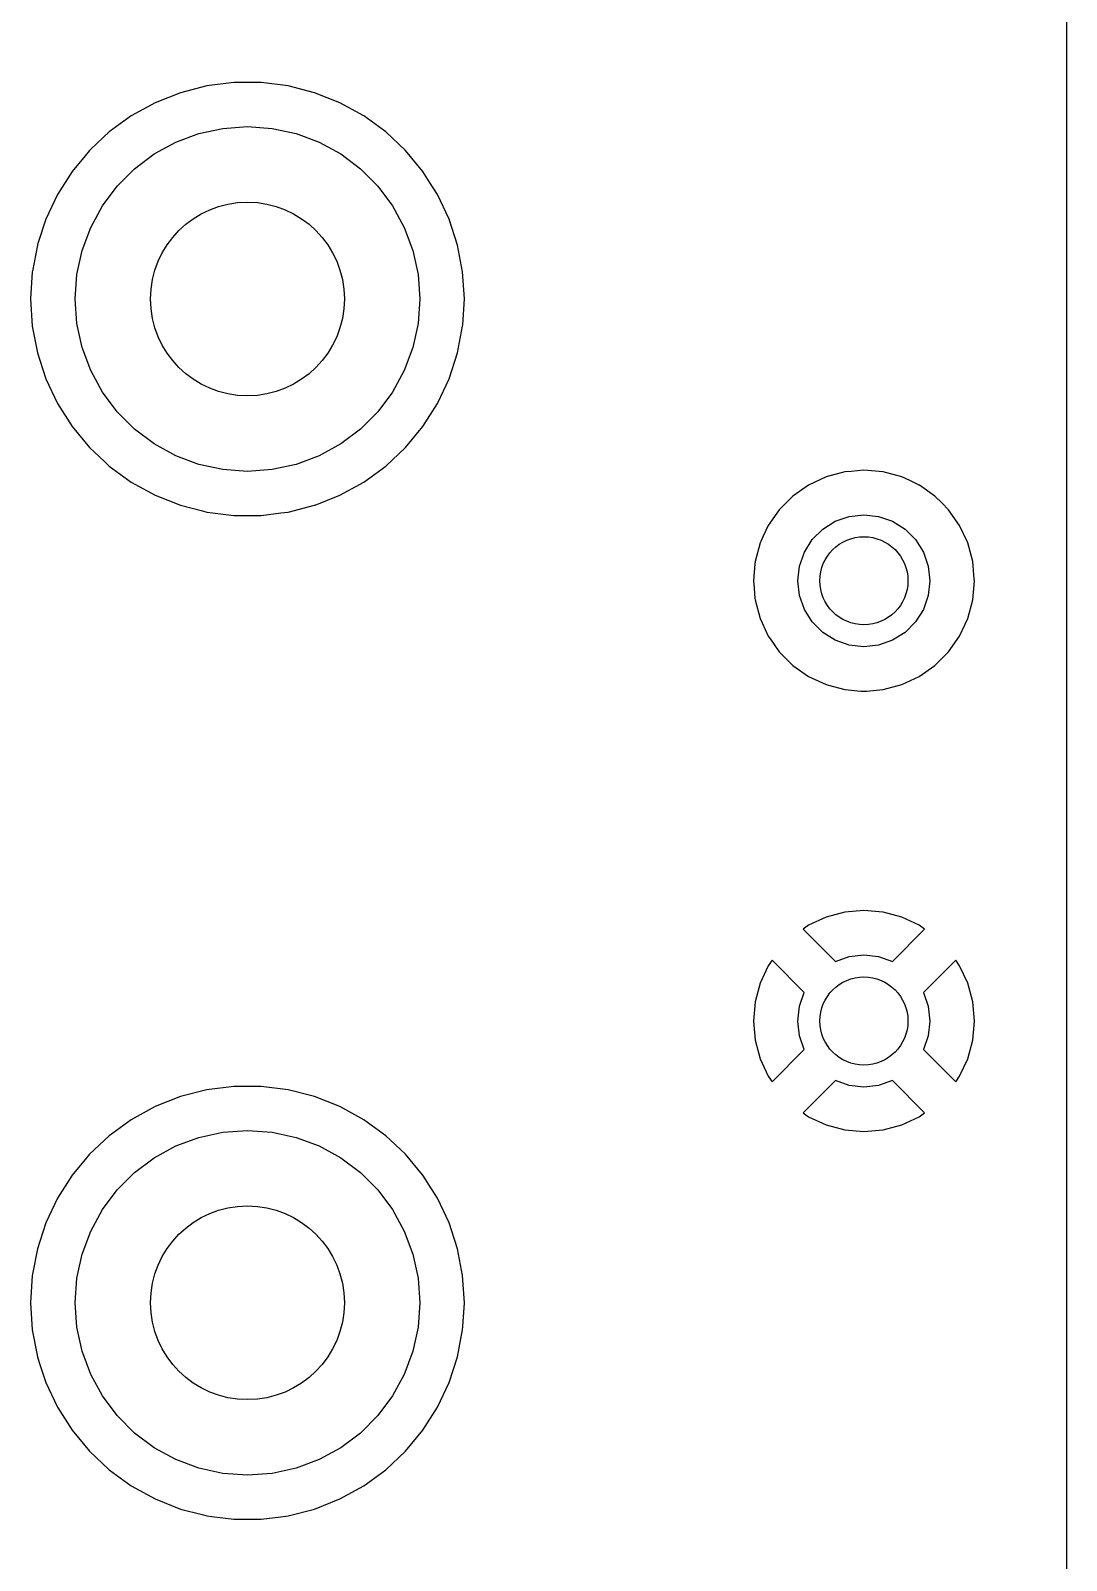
# Model space of a CAD drawing. Extents: x 2.85 to 10.26, y -4.55 to -2.42.
# Drawn here: x 9.793 to 10.256, y -3.462 to -2.778 of the extents above; entities that cross this region are included whole.
import ezdxf

# ---------------------------------------------------------------- set-up
doc = ezdxf.new("R2010")
doc.units = 0
doc.header["$MEASUREMENT"] = 0
doc.layers.add('BLACK', color=7, linetype='CONTINUOUS')

msp = doc.modelspace()

# ---------------------------------------------------------------- linework, layer by layer
at = {"layer": 'BLACK', "linetype": 'CONTINUOUS'}
for p, q in [((10.25589, -2.62985), (10.25589, -4.40933)), ((9.87159, -2.80239), (9.8598, -2.80542)), ((9.8716, -2.80239), (9.87159, -2.80239)), ((9.88367, -2.80087), (9.8716, -2.80239)), ((9.88368, -2.80087), (9.88367, -2.80087)), ((9.89585, -2.80087), (9.88368, -2.80087)), ((9.90793, -2.80239), (9.89585, -2.80087)), ((9.89585, -2.80087), (9.89585, -2.80087)), ((9.91973, -2.80542), (9.90793, -2.80239)), ((9.90793, -2.80239), (9.90793, -2.80239)), ((9.84848, -2.8099), (9.83781, -2.81577)), ((9.8598, -2.80542), (9.84848, -2.8099)), ((9.84848, -2.8099), (9.84848, -2.8099)), ((9.8598, -2.80542), (9.8598, -2.80542)), ((9.93105, -2.8099), (9.91973, -2.80542)), ((9.91973, -2.80542), (9.91973, -2.80542)), ((9.94172, -2.81577), (9.93105, -2.8099)), ((9.93105, -2.8099), (9.93105, -2.8099)), ((9.93105, -2.8099), (9.93105, -2.8099)), ((9.93105, -2.8099), (9.93105, -2.8099)), ((9.83781, -2.81577), (9.82796, -2.82293)), ((9.83781, -2.81577), (9.83781, -2.81577)), ((9.95157, -2.82293), (9.94172, -2.81577)), ((9.94172, -2.81577), (9.94172, -2.81577)), ((9.94172, -2.81577), (9.94172, -2.81577)), ((9.82796, -2.82293), (9.81967, -2.83071)), ((9.82796, -2.82293), (9.82796, -2.82293)), ((9.85775, -2.82754), (9.86805, -2.82369)), ((9.86805, -2.82369), (9.8788, -2.82136)), ((9.8788, -2.82136), (9.88976, -2.82057)), ((9.88976, -2.82057), (9.90073, -2.82136)), ((9.90073, -2.82136), (9.91148, -2.82369)), ((9.91148, -2.82369), (9.92178, -2.82754)), ((9.96045, -2.83126), (9.95157, -2.82293)), ((9.95157, -2.82293), (9.95157, -2.82293)), ((9.95157, -2.82293), (9.95157, -2.82293)), ((9.81908, -2.83126), (9.81717, -2.83357)), ((9.81967, -2.83071), (9.81908, -2.83126)), ((9.8481, -2.8328), (9.85775, -2.82754)), ((9.92178, -2.82754), (9.93143, -2.8328)), ((9.96815, -2.84057), (9.96045, -2.83126)), ((9.81717, -2.83357), (9.81132, -2.84064)), ((9.8393, -2.83939), (9.8481, -2.8328)), ((9.93143, -2.8328), (9.94023, -2.83939)), ((9.81132, -2.84064), (9.80479, -2.85093)), ((9.83152, -2.84717), (9.8393, -2.83939)), ((9.94023, -2.83939), (9.94801, -2.84717)), ((9.96821, -2.84064), (9.96815, -2.84057)), ((9.97118, -2.84533), (9.96821, -2.84064)), ((9.97473, -2.85093), (9.97118, -2.84533)), ((9.80479, -2.85093), (9.79961, -2.86194)), ((9.80479, -2.85093), (9.80479, -2.85093)), ((9.80479, -2.85093), (9.80479, -2.85093)), ((9.82493, -2.85597), (9.83152, -2.84717)), ((9.94801, -2.84717), (9.9546, -2.85597)), ((9.97992, -2.86194), (9.97473, -2.85093)), ((9.81966, -2.86562), (9.82493, -2.85597)), ((9.9546, -2.85597), (9.95987, -2.86562)), ((9.79961, -2.86194), (9.79609, -2.87277)), ((9.79961, -2.86194), (9.79961, -2.86194)), ((9.79961, -2.86194), (9.79961, -2.86194)), ((9.81582, -2.87593), (9.81966, -2.86562)), ((9.95987, -2.86562), (9.96371, -2.87593)), ((9.98368, -2.87352), (9.97992, -2.86194)), ((9.79609, -2.87277), (9.79585, -2.87352)), ((9.79585, -2.87352), (9.79361, -2.88524)), ((9.81348, -2.88667), (9.81582, -2.87593)), ((9.96371, -2.87593), (9.96605, -2.88667)), ((9.98596, -2.88549), (9.98368, -2.87352)), ((9.79357, -2.88549), (9.7928, -2.89764)), ((9.79361, -2.88524), (9.79357, -2.88549)), ((9.79357, -2.88549), (9.79357, -2.88549)), ((9.98673, -2.89764), (9.98596, -2.88549)), ((9.98596, -2.88549), (9.98596, -2.88549)), ((9.98596, -2.88549), (9.98596, -2.88549)), ((9.8127, -2.89764), (9.81348, -2.88667)), ((9.96605, -2.88667), (9.96683, -2.89764)), ((9.7928, -2.89764), (9.79357, -2.90979)), ((9.7928, -2.89764), (9.7928, -2.89764)), ((9.81348, -2.90861), (9.8127, -2.89764)), ((9.96683, -2.89764), (9.96605, -2.90861)), ((9.986, -2.90919), (9.98673, -2.89764)), ((9.98673, -2.89764), (9.98673, -2.89764)), ((9.79357, -2.90979), (9.79357, -2.90979)), ((9.79357, -2.90979), (9.79357, -2.90979)), ((9.79357, -2.90979), (9.79357, -2.90979)), ((9.79357, -2.90979), (9.79585, -2.92175)), ((9.81582, -2.91935), (9.81348, -2.90861)), ((9.96605, -2.90861), (9.96371, -2.91935)), ((9.98368, -2.92175), (9.98596, -2.90979)), ((9.98596, -2.90979), (9.986, -2.90919)), ((9.81966, -2.92965), (9.81582, -2.91935)), ((9.96371, -2.91935), (9.95987, -2.92965)), ((9.79585, -2.92175), (9.7969, -2.92498)), ((9.7969, -2.92498), (9.79961, -2.93333)), ((9.97992, -2.93333), (9.98368, -2.92175)), ((9.79961, -2.93333), (9.79961, -2.93333)), ((9.79961, -2.93333), (9.79961, -2.93333)), ((9.79961, -2.93333), (9.80479, -2.94435)), ((9.82493, -2.9393), (9.81966, -2.92965)), ((9.95987, -2.92965), (9.9546, -2.9393)), ((9.97473, -2.94435), (9.97992, -2.93333)), ((9.83152, -2.94811), (9.82493, -2.9393)), ((9.9546, -2.9393), (9.94801, -2.94811)), ((9.80479, -2.94435), (9.80479, -2.94435)), ((9.80479, -2.94435), (9.80479, -2.94435)), ((9.80479, -2.94435), (9.81132, -2.95463)), ((9.8393, -2.95588), (9.83152, -2.94811)), ((9.94801, -2.94811), (9.94023, -2.95588)), ((9.96821, -2.95463), (9.97473, -2.94435)), ((9.81132, -2.95463), (9.81132, -2.95463)), ((9.81132, -2.95463), (9.81132, -2.95463)), ((9.81132, -2.95463), (9.81908, -2.96401)), ((9.96045, -2.96401), (9.96821, -2.95463)), ((9.8481, -2.96247), (9.8393, -2.95588)), ((9.94023, -2.95588), (9.93143, -2.96247)), ((9.81908, -2.96401), (9.82585, -2.97037)), ((9.85775, -2.96774), (9.8481, -2.96247)), ((9.86805, -2.97158), (9.85775, -2.96774)), ((9.92178, -2.96774), (9.91148, -2.97158)), ((9.93143, -2.96247), (9.92178, -2.96774)), ((9.95157, -2.97235), (9.96045, -2.96401)), ((9.82585, -2.97037), (9.82796, -2.97235)), ((9.82796, -2.97235), (9.82796, -2.97235)), ((9.82796, -2.97235), (9.83781, -2.97951)), ((9.8788, -2.97392), (9.86805, -2.97158)), ((9.88976, -2.9747), (9.8788, -2.97392)), ((9.90073, -2.97392), (9.88976, -2.9747)), ((9.91148, -2.97158), (9.90073, -2.97392)), ((9.94172, -2.97951), (9.95157, -2.97235)), ((10.15677, -2.97495), (10.14845, -2.97718)), ((10.15963, -2.9747), (10.15677, -2.97495)), ((10.15677, -2.97495), (10.15677, -2.97495)), ((10.16535, -2.9742), (10.15963, -2.9747)), ((10.17394, -2.97495), (10.16535, -2.9742)), ((10.16535, -2.9742), (10.16535, -2.9742)), ((10.18226, -2.97718), (10.17394, -2.97495)), ((9.83781, -2.97951), (9.83781, -2.97951)), ((9.83781, -2.97951), (9.83781, -2.97951)), ((9.83781, -2.97951), (9.84848, -2.98537)), ((9.93105, -2.98537), (9.94172, -2.97951)), ((10.14064, -2.98082), (10.13359, -2.98576)), ((10.14845, -2.97718), (10.14064, -2.98082)), ((10.14064, -2.98082), (10.14064, -2.98082)), ((10.14845, -2.97718), (10.14845, -2.97718)), ((10.18586, -2.97886), (10.18226, -2.97718)), ((10.18226, -2.97718), (10.18226, -2.97718)), ((10.18226, -2.97718), (10.18226, -2.97718)), ((10.19006, -2.98082), (10.18586, -2.97886)), ((10.19017, -2.9809), (10.19006, -2.98082)), ((10.19712, -2.98576), (10.19017, -2.9809)), ((9.84848, -2.98537), (9.84848, -2.98537)), ((9.84848, -2.98537), (9.84848, -2.98537)), ((9.84848, -2.98537), (9.84848, -2.98537)), ((9.84848, -2.98537), (9.8598, -2.98986)), ((9.91999, -2.98975), (9.93105, -2.98537)), ((9.93105, -2.98537), (9.93105, -2.98537)), ((9.93105, -2.98537), (9.93105, -2.98537)), ((9.93105, -2.98537), (9.93105, -2.98537)), ((10.13359, -2.98576), (10.1275, -2.99186)), ((10.20033, -2.98897), (10.19712, -2.98576)), ((10.20321, -2.99186), (10.20033, -2.98897)), ((9.8598, -2.98986), (9.8598, -2.98986)), ((9.8598, -2.98986), (9.86968, -2.99239)), ((9.86968, -2.99239), (9.87159, -2.99288)), ((9.87159, -2.99288), (9.87413, -2.9932)), ((9.87413, -2.9932), (9.88367, -2.99441)), ((9.88367, -2.99441), (9.88368, -2.99441)), ((9.88368, -2.99441), (9.88368, -2.99441)), ((9.88368, -2.99441), (9.88368, -2.99441)), ((9.88368, -2.99441), (9.89585, -2.99441)), ((9.89585, -2.99441), (9.90464, -2.9933)), ((9.89585, -2.99441), (9.89585, -2.99441)), ((9.89585, -2.99441), (9.89585, -2.99441)), ((9.89585, -2.99441), (9.89585, -2.99441)), ((9.90464, -2.9933), (9.90793, -2.99288)), ((9.90793, -2.99288), (9.91973, -2.98986)), ((9.91973, -2.98986), (9.91999, -2.98975)), ((10.1275, -2.99186), (10.12256, -2.99891)), ((10.15254, -2.99702), (10.15878, -2.99483)), ((10.15878, -2.99483), (10.16535, -2.99409)), ((10.16535, -2.99409), (10.17192, -2.99483)), ((10.17192, -2.99483), (10.17817, -2.99702)), ((10.20815, -2.99891), (10.20321, -2.99186)), ((10.12256, -2.99891), (10.12021, -3.00394)), ((10.12256, -2.99891), (10.12256, -2.99891)), ((10.14227, -3.00521), (10.14694, -3.00054)), ((10.14694, -3.00054), (10.15254, -2.99702)), ((10.17817, -2.99702), (10.18376, -3.00054)), ((10.18376, -3.00054), (10.18844, -3.00521)), ((10.21179, -3.00672), (10.20815, -2.99891)), ((10.20815, -2.99891), (10.20815, -2.99891)), ((10.20815, -2.99891), (10.20815, -2.99891)), ((10.11891, -3.00672), (10.11668, -3.01504)), ((10.11924, -3.00603), (10.11891, -3.00672)), ((10.11891, -3.00672), (10.11891, -3.00672)), ((10.12021, -3.00394), (10.11924, -3.00603)), ((10.13875, -3.01081), (10.14227, -3.00521)), ((10.18844, -3.00521), (10.19196, -3.01081)), ((10.2122, -3.00825), (10.21179, -3.00672)), ((10.21179, -3.00672), (10.21179, -3.00672)), ((10.21179, -3.00672), (10.21179, -3.00672)), ((10.21402, -3.01504), (10.2122, -3.00825)), ((10.11659, -3.01612), (10.11593, -3.02362)), ((10.11668, -3.01504), (10.11659, -3.01612)), ((10.11668, -3.01504), (10.11668, -3.01504)), ((10.13657, -3.01705), (10.13875, -3.01081)), ((10.19196, -3.01081), (10.19414, -3.01705)), ((10.21454, -3.02098), (10.21402, -3.01504)), ((10.13583, -3.02362), (10.13657, -3.01705)), ((10.19414, -3.01705), (10.19488, -3.02362)), ((10.21468, -3.02254), (10.21454, -3.02098)), ((10.21477, -3.02362), (10.21468, -3.02254)), ((10.11593, -3.02362), (10.11623, -3.02699)), ((10.11593, -3.02362), (10.11593, -3.02362)), ((10.11623, -3.02699), (10.11662, -3.0315)), ((10.13657, -3.03019), (10.13583, -3.02362)), ((10.13875, -3.03643), (10.13657, -3.03019)), ((10.19414, -3.03019), (10.19196, -3.03643)), ((10.19488, -3.02362), (10.19414, -3.03019)), ((10.21402, -3.0322), (10.21477, -3.02362)), ((10.11662, -3.0315), (10.11668, -3.0322)), ((10.11668, -3.0322), (10.11668, -3.0322)), ((10.11668, -3.0322), (10.11891, -3.04052)), ((10.14227, -3.04203), (10.13875, -3.03643)), ((10.19196, -3.03643), (10.18844, -3.04203)), ((10.21179, -3.04052), (10.21402, -3.0322)), ((10.11891, -3.04052), (10.11891, -3.04052)), ((10.11891, -3.04052), (10.11891, -3.04052)), ((10.11891, -3.04052), (10.11983, -3.04249)), ((10.11983, -3.04249), (10.12256, -3.04833)), ((10.14694, -3.04671), (10.14227, -3.04203)), ((10.18844, -3.04203), (10.18376, -3.04671)), ((10.20815, -3.04833), (10.21179, -3.04052)), ((10.12256, -3.04833), (10.12354, -3.04974)), ((10.12354, -3.04974), (10.1275, -3.05539)), ((10.15254, -3.05023), (10.14694, -3.04671)), ((10.15878, -3.05241), (10.15254, -3.05023)), ((10.17817, -3.05023), (10.17192, -3.05241)), ((10.18376, -3.04671), (10.17817, -3.05023)), ((10.20321, -3.05539), (10.20815, -3.04833)), ((10.1275, -3.05539), (10.13359, -3.06148)), ((10.16535, -3.05315), (10.15878, -3.05241)), ((10.17192, -3.05241), (10.16535, -3.05315)), ((10.19712, -3.06148), (10.20321, -3.05539)), ((10.13359, -3.06148), (10.14064, -3.06642)), ((10.19006, -3.06642), (10.19712, -3.06148)), ((10.14064, -3.06642), (10.14845, -3.07006)), ((10.14845, -3.07006), (10.14845, -3.07006)), ((10.14845, -3.07006), (10.14845, -3.07006)), ((10.14845, -3.07006), (10.14947, -3.07033)), ((10.14947, -3.07033), (10.15677, -3.07229)), ((10.17394, -3.07229), (10.18226, -3.07006)), ((10.18226, -3.07006), (10.19006, -3.06642)), ((10.15677, -3.07229), (10.16397, -3.07292)), ((10.16397, -3.07292), (10.16535, -3.07304)), ((10.16535, -3.07304), (10.16647, -3.07295)), ((10.16535, -3.07304), (10.16535, -3.07304)), ((10.16535, -3.07304), (10.16535, -3.07304)), ((10.16647, -3.07295), (10.17394, -3.07229)), ((10.15678, -3.17182), (10.14846, -3.17405)), ((10.16535, -3.17107), (10.15678, -3.17182)), ((10.15678, -3.17182), (10.15678, -3.17182)), ((10.17393, -3.17182), (10.16535, -3.17107)), ((10.16535, -3.17107), (10.16535, -3.17107)), ((10.18225, -3.17405), (10.17393, -3.17182)), ((10.17393, -3.17182), (10.17393, -3.17182)), ((10.14065, -3.17769), (10.13821, -3.1794)), ((10.13821, -3.1794), (10.15264, -3.19384)), ((10.14846, -3.17405), (10.14065, -3.17769)), ((10.14846, -3.17405), (10.14846, -3.17405)), ((10.17807, -3.19384), (10.1925, -3.1794)), ((10.19005, -3.17769), (10.18225, -3.17405)), ((10.18225, -3.17405), (10.18225, -3.17405)), ((10.1925, -3.1794), (10.19005, -3.17769)), ((10.12429, -3.19332), (10.12257, -3.19577)), ((10.13872, -3.20776), (10.12429, -3.19332)), ((10.15264, -3.19384), (10.15878, -3.19169)), ((10.15878, -3.19169), (10.16535, -3.19094)), ((10.16535, -3.19094), (10.17192, -3.19169)), ((10.17192, -3.19169), (10.17807, -3.19384)), ((10.20642, -3.19332), (10.19199, -3.20776)), ((10.20814, -3.19577), (10.20642, -3.19332)), ((10.20642, -3.19332), (10.20642, -3.19332)), ((10.12257, -3.19577), (10.11893, -3.20358)), ((10.21178, -3.20358), (10.20814, -3.19577)), ((10.20814, -3.19577), (10.20814, -3.19577)), ((10.11893, -3.20358), (10.1167, -3.21189)), ((10.11893, -3.20358), (10.11893, -3.20358)), ((10.13657, -3.2139), (10.13872, -3.20776)), ((10.19199, -3.20776), (10.19414, -3.2139)), ((10.214, -3.21189), (10.21178, -3.20358)), ((10.21178, -3.20358), (10.21178, -3.20358)), ((10.1167, -3.21189), (10.11595, -3.22047)), ((10.1167, -3.21189), (10.1167, -3.21189)), ((10.13583, -3.22047), (10.13657, -3.2139)), ((10.19414, -3.2139), (10.19488, -3.22047)), ((10.21475, -3.22047), (10.214, -3.21189)), ((10.214, -3.21189), (10.214, -3.21189)), ((10.11595, -3.22047), (10.1167, -3.22905)), ((10.11595, -3.22047), (10.11595, -3.22047)), ((10.13657, -3.22704), (10.13583, -3.22047)), ((10.19488, -3.22047), (10.19414, -3.22704)), ((10.214, -3.22905), (10.21475, -3.22047)), ((10.21475, -3.22047), (10.21475, -3.22047)), ((10.13872, -3.23319), (10.13657, -3.22704)), ((10.19414, -3.22704), (10.19199, -3.23319)), ((10.1167, -3.22905), (10.1167, -3.22905)), ((10.1167, -3.22905), (10.11893, -3.23737)), ((10.12429, -3.24762), (10.13872, -3.23319)), ((10.19199, -3.23319), (10.20642, -3.24762)), ((10.21178, -3.23737), (10.214, -3.22905)), ((10.214, -3.22905), (10.214, -3.22905)), ((10.11893, -3.23737), (10.11893, -3.23737)), ((10.11893, -3.23737), (10.12257, -3.24517)), ((10.20814, -3.24517), (10.21178, -3.23737)), ((10.21178, -3.23737), (10.21178, -3.23737)), ((10.12257, -3.24517), (10.12429, -3.24762)), ((10.15264, -3.24711), (10.13821, -3.26154)), ((10.15878, -3.24926), (10.15264, -3.24711)), ((10.17807, -3.24711), (10.17192, -3.24926)), ((10.1925, -3.26154), (10.17807, -3.24711)), ((10.20642, -3.24762), (10.20814, -3.24517)), ((10.20814, -3.24517), (10.20814, -3.24517)), ((9.8598, -3.25424), (9.84848, -3.25872)), ((9.87159, -3.25121), (9.8598, -3.25424)), ((9.8598, -3.25424), (9.8598, -3.25424)), ((9.8716, -3.25121), (9.87159, -3.25121)), ((9.88367, -3.24969), (9.8716, -3.25121)), ((9.88368, -3.24969), (9.88367, -3.24969)), ((9.89585, -3.24969), (9.88368, -3.24969)), ((9.90793, -3.25121), (9.89585, -3.24969)), ((9.89585, -3.24969), (9.89585, -3.24969)), ((9.91973, -3.25424), (9.90793, -3.25121)), ((9.90793, -3.25121), (9.90793, -3.25121)), ((9.93105, -3.25872), (9.91973, -3.25424)), ((9.91973, -3.25424), (9.91973, -3.25424)), ((10.16535, -3.25), (10.15878, -3.24926)), ((10.17192, -3.24926), (10.16535, -3.25)), ((9.84848, -3.25872), (9.83781, -3.26459)), ((9.84848, -3.25872), (9.84848, -3.25872)), ((9.94172, -3.26459), (9.93105, -3.25872)), ((9.93105, -3.25872), (9.93105, -3.25872)), ((9.93105, -3.25872), (9.93105, -3.25872)), ((9.93105, -3.25872), (9.93105, -3.25872)), ((10.13821, -3.26154), (10.14065, -3.26325)), ((10.19005, -3.26325), (10.1925, -3.26154)), ((9.83781, -3.26459), (9.82796, -3.27175)), ((9.83781, -3.26459), (9.83781, -3.26459)), ((9.8788, -3.27017), (9.88976, -3.26939)), ((9.88976, -3.26939), (9.90073, -3.27017)), ((9.95157, -3.27175), (9.94172, -3.26459)), ((9.94172, -3.26459), (9.94172, -3.26459)), ((9.94172, -3.26459), (9.94172, -3.26459)), ((10.14065, -3.26325), (10.14846, -3.26689)), ((10.14846, -3.26689), (10.14846, -3.26689)), ((10.14846, -3.26689), (10.15678, -3.26912)), ((10.15678, -3.26912), (10.15678, -3.26912)), ((10.15678, -3.26912), (10.16535, -3.26987)), ((10.16535, -3.26987), (10.17393, -3.26912)), ((10.17393, -3.26912), (10.18225, -3.26689)), ((10.17393, -3.26912), (10.17393, -3.26912)), ((10.18225, -3.26689), (10.19005, -3.26325)), ((10.18225, -3.26689), (10.18225, -3.26689)), ((10.19005, -3.26325), (10.19005, -3.26325)), ((9.82796, -3.27175), (9.81908, -3.28008)), ((9.82796, -3.27175), (9.82796, -3.27175)), ((9.8481, -3.28162), (9.85775, -3.27635)), ((9.85775, -3.27635), (9.86805, -3.27251)), ((9.86805, -3.27251), (9.8788, -3.27017)), ((9.90073, -3.27017), (9.91148, -3.27251)), ((9.91148, -3.27251), (9.92178, -3.27635)), ((9.92178, -3.27635), (9.93143, -3.28162)), ((9.96045, -3.28008), (9.95157, -3.27175)), ((9.95157, -3.27175), (9.95157, -3.27175)), ((9.95157, -3.27175), (9.95157, -3.27175)), ((10.16535, -3.26987), (10.16535, -3.26987)), ((9.81715, -3.28242), (9.81132, -3.28946)), ((9.81908, -3.28008), (9.81715, -3.28242)), ((9.81908, -3.28008), (9.81908, -3.28008)), ((9.8393, -3.28821), (9.8481, -3.28162)), ((9.93143, -3.28162), (9.94023, -3.28821)), ((9.96804, -3.28927), (9.96045, -3.28008)), ((9.81132, -3.28946), (9.80479, -3.29974)), ((9.83152, -3.29599), (9.8393, -3.28821)), ((9.94023, -3.28821), (9.94801, -3.29599)), ((9.96821, -3.28946), (9.96804, -3.28927)), ((9.97202, -3.29547), (9.96821, -3.28946)), ((9.82493, -3.30479), (9.83152, -3.29599)), ((9.94801, -3.29599), (9.9546, -3.30479)), ((9.97473, -3.29974), (9.97202, -3.29547)), ((9.80479, -3.29974), (9.79961, -3.31076)), ((9.80479, -3.29974), (9.80479, -3.29974)), ((9.80479, -3.29974), (9.80479, -3.29974)), ((9.97992, -3.31076), (9.97473, -3.29974)), ((9.81966, -3.31444), (9.82493, -3.30479)), ((9.9546, -3.30479), (9.95987, -3.31444)), ((9.79961, -3.31076), (9.79693, -3.31901)), ((9.79961, -3.31076), (9.79961, -3.31076)), ((9.79961, -3.31076), (9.79961, -3.31076)), ((9.81582, -3.32474), (9.81966, -3.31444)), ((9.95987, -3.31444), (9.96371, -3.32474)), ((9.98368, -3.32234), (9.97992, -3.31076)), ((9.79585, -3.32234), (9.79368, -3.33369)), ((9.79693, -3.31901), (9.79585, -3.32234)), ((9.98596, -3.3343), (9.98368, -3.32234)), ((9.81348, -3.33549), (9.81582, -3.32474)), ((9.96371, -3.32474), (9.96605, -3.33549)), ((9.79357, -3.3343), (9.7928, -3.34646)), ((9.79368, -3.33369), (9.79357, -3.3343)), ((9.79357, -3.3343), (9.79357, -3.3343)), ((9.8127, -3.34646), (9.81348, -3.33549)), ((9.96605, -3.33549), (9.96683, -3.34646)), ((9.98673, -3.34646), (9.98596, -3.3343)), ((9.98596, -3.3343), (9.98596, -3.3343)), ((9.98596, -3.3343), (9.98596, -3.3343)), ((9.7928, -3.34646), (9.79357, -3.35861)), ((9.7928, -3.34646), (9.7928, -3.34646)), ((9.81348, -3.35742), (9.8127, -3.34646)), ((9.96683, -3.34646), (9.96605, -3.35742)), ((9.98606, -3.35703), (9.98673, -3.34646)), ((9.98673, -3.34646), (9.98673, -3.34646)), ((9.81582, -3.36817), (9.81348, -3.35742)), ((9.96605, -3.35742), (9.96371, -3.36817)), ((9.98596, -3.35861), (9.98606, -3.35703)), ((9.79357, -3.35861), (9.79357, -3.35861)), ((9.79357, -3.35861), (9.79357, -3.35861)), ((9.79357, -3.35861), (9.79357, -3.35861)), ((9.79357, -3.35861), (9.79585, -3.37057)), ((9.98368, -3.37057), (9.98596, -3.35861)), ((9.79585, -3.37057), (9.79668, -3.37313)), ((9.81966, -3.37847), (9.81582, -3.36817)), ((9.96371, -3.36817), (9.95987, -3.37847)), ((9.97992, -3.38215), (9.98368, -3.37057)), ((9.79668, -3.37313), (9.79961, -3.38215)), ((9.82493, -3.38812), (9.81966, -3.37847)), ((9.95987, -3.37847), (9.9546, -3.38812)), ((9.79961, -3.38215), (9.79961, -3.38215)), ((9.79961, -3.38215), (9.79961, -3.38215)), ((9.79961, -3.38215), (9.80479, -3.39317)), ((9.97473, -3.39317), (9.97992, -3.38215)), ((9.83152, -3.39692), (9.82493, -3.38812)), ((9.9546, -3.38812), (9.94801, -3.39692)), ((9.80479, -3.39317), (9.80479, -3.39317)), ((9.80479, -3.39317), (9.80479, -3.39317)), ((9.80479, -3.39317), (9.81132, -3.40345)), ((9.8393, -3.4047), (9.83152, -3.39692)), ((9.94801, -3.39692), (9.94023, -3.4047)), ((9.96821, -3.40345), (9.97473, -3.39317)), ((9.81132, -3.40345), (9.81132, -3.40345)), ((9.81132, -3.40345), (9.81132, -3.40345)), ((9.81132, -3.40345), (9.81908, -3.41283)), ((9.8481, -3.41129), (9.8393, -3.4047)), ((9.94023, -3.4047), (9.93143, -3.41129)), ((9.96045, -3.41283), (9.96821, -3.40345)), ((9.81908, -3.41283), (9.82796, -3.42117)), ((9.85775, -3.41656), (9.8481, -3.41129)), ((9.93143, -3.41129), (9.92178, -3.41656)), ((9.95157, -3.42117), (9.96045, -3.41283)), ((9.86805, -3.4204), (9.85775, -3.41656)), ((9.92178, -3.41656), (9.91148, -3.4204)), ((9.82796, -3.42117), (9.82796, -3.42117)), ((9.82796, -3.42117), (9.83781, -3.42833)), ((9.8788, -3.42274), (9.86805, -3.4204)), ((9.88976, -3.42352), (9.8788, -3.42274)), ((9.90073, -3.42274), (9.88976, -3.42352)), ((9.91148, -3.4204), (9.90073, -3.42274)), ((9.94172, -3.42833), (9.95157, -3.42117)), ((9.83781, -3.42833), (9.83781, -3.42833)), ((9.83781, -3.42833), (9.83781, -3.42833)), ((9.83781, -3.42833), (9.84848, -3.43419)), ((9.93105, -3.43419), (9.94172, -3.42833)), ((9.84848, -3.43419), (9.84848, -3.43419)), ((9.84848, -3.43419), (9.84848, -3.43419)), ((9.84848, -3.43419), (9.84848, -3.43419)), ((9.84848, -3.43419), (9.8598, -3.43867)), ((9.8598, -3.43867), (9.8598, -3.43867)), ((9.8598, -3.43867), (9.86948, -3.44116)), ((9.90793, -3.4417), (9.91973, -3.43867)), ((9.91973, -3.43867), (9.93105, -3.43419)), ((9.91973, -3.43867), (9.91973, -3.43867)), ((9.93105, -3.43419), (9.93105, -3.43419)), ((9.93105, -3.43419), (9.93105, -3.43419)), ((9.93105, -3.43419), (9.93105, -3.43419)), ((9.86948, -3.44116), (9.87159, -3.4417)), ((9.87159, -3.4417), (9.87386, -3.44199)), ((9.87386, -3.44199), (9.88367, -3.44323)), ((9.88367, -3.44323), (9.88368, -3.44323)), ((9.88368, -3.44323), (9.88368, -3.44323)), ((9.88368, -3.44323), (9.88368, -3.44323)), ((9.88368, -3.44323), (9.89585, -3.44323)), ((9.89585, -3.44323), (9.90464, -3.44212)), ((9.89585, -3.44323), (9.89585, -3.44323)), ((9.89585, -3.44323), (9.89585, -3.44323)), ((9.89585, -3.44323), (9.89585, -3.44323)), ((9.90464, -3.44212), (9.90793, -3.4417))]:
    msp.add_line(p, q, dxfattribs=at)
at = {"layer": 'BLACK'}
for centre, radius in [((9.88976, -2.89764), 0.04331), ((10.16535, -3.02362), 0.01969), ((10.16535, -3.22047), 0.01969), ((9.88976, -3.34646), 0.04331)]:
    msp.add_circle(centre, radius, dxfattribs=at)

doc.saveas('drawing.dxf')
